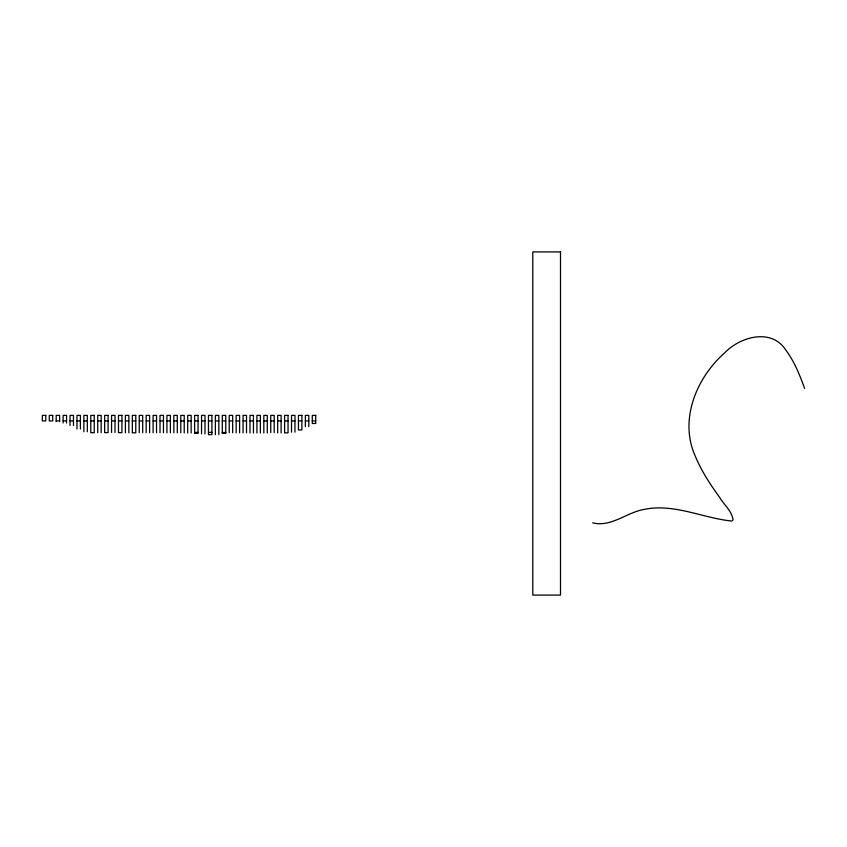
<?xml version="1.0" encoding="UTF-8"?>
<svg xmlns="http://www.w3.org/2000/svg" width="847" height="847" viewBox="0 0 847 847"><rect width="100%" height="100%" fill="white"/><g stroke="black" fill="none" stroke-linecap="round" stroke-linejoin="round"><path stroke-width="1.27" d="M56.188 420.917L59.639 420.917M63.112 420.917L66.553 420.917M70.036 420.917L73.477 420.917M76.961 420.917L80.401 420.917M83.874 420.917L87.326 420.917M90.798 420.917L94.239 420.917M97.723 420.917L101.164 420.917M104.647 420.917L108.088 420.917M111.56 420.917L115.001 420.917M118.485 420.917L121.926 420.917M125.409 420.917L128.85 420.917M132.333 420.917L135.774 420.917M139.247 420.917L142.688 420.917M146.171 420.917L149.612 420.917M153.095 420.917L156.536 420.917M160.009 420.917L163.46 420.917M166.933 420.917L170.374 420.917M173.857 420.917L177.298 420.917M180.782 420.917L184.223 420.917M187.695 420.917L191.147 420.917M194.619 420.917L198.06 420.917M201.544 420.917L204.985 420.917M208.468 420.917L211.909 420.917M215.382 420.917L218.822 420.917M222.306 420.917L225.747 420.917M229.23 420.917L232.671 420.917M236.154 420.917L239.595 420.917M243.068 420.917L246.509 420.917M249.992 420.917L253.433 420.917M256.916 420.917L260.357 420.917M263.83 420.917L267.281 420.917M270.754 420.917L274.195 420.917M277.678 420.917L281.119 420.917M284.603 420.917L288.044 420.917M291.516 420.917L294.968 420.917M298.44 420.917L301.881 420.917M305.365 420.917L308.806 420.917M312.289 420.917L315.73 420.917M194.619 432.436L198.06 432.436M208.468 432.394L211.909 432.394M222.306 432.521L225.747 432.521M194.619 432.626L198.06 432.626M222.306 433.198L225.747 433.198M592.688 522.843C611.216 527.49 626.653 512.361 644.175 509.396C674.127 503.171 702.671 518.131 731.766 521.043L733.036 519.952C732.02 511.175 724.037 504.854 719.728 497.485C710.167 484.336 701.136 470.636 695.006 455.506C679.135 419.509 696.562 377.688 724.524 352.998C740.066 336.661 771.575 327.768 785.825 350.076C794.444 361.563 799.716 375.083 804.65 388.445M308.806 426.592L308.806 415.39L305.365 415.39L305.365 426.592M294.968 432.182L294.968 415.39L291.516 415.39L291.516 432.182M281.119 432.933L281.119 415.39L277.678 415.39L277.678 432.933M274.195 432.616L274.195 415.39L270.754 415.39L270.754 432.616M267.281 432.997L267.281 415.39L263.83 415.39L263.83 432.997M260.357 433.018L260.357 415.39L256.916 415.39L256.916 433.018M253.433 432.965L253.433 415.39L249.992 415.39L249.992 432.965M246.509 432.881L246.509 415.39L243.068 415.39L243.068 432.881M239.595 432.859L239.595 415.39L236.154 415.39L236.154 432.859M232.671 432.764L232.671 415.39L229.23 415.39L229.23 432.764M225.747 433.23L225.747 415.39L222.306 415.39L222.306 433.23M218.822 434.691L218.822 415.39L215.382 415.39L215.382 434.691M204.985 433.886L204.985 415.39L201.544 415.39L201.544 433.886M191.147 433.018L191.147 415.39L187.695 415.39L187.695 433.018M184.223 432.817L184.223 415.39L180.782 415.39L180.782 432.817M177.298 432.785L177.298 415.39L173.857 415.39L173.857 432.785M170.374 432.785L170.374 415.39L166.933 415.39L166.933 432.785M163.46 432.785L163.46 415.39L160.009 415.39L160.009 432.785M156.536 432.732L156.536 415.39L153.095 415.39L153.095 432.732M149.612 432.69L149.612 415.39L146.171 415.39L146.171 432.69M142.688 432.711L142.688 415.39L139.247 415.39L139.247 432.711M128.85 432.806L128.85 415.39L125.409 415.39L125.409 432.806M115.001 432.468L115.001 415.39L111.56 415.39L111.56 432.468M101.164 432.711L101.164 415.39L97.723 415.39L97.723 432.711M87.326 431.779L87.326 415.39L83.874 415.39L83.874 431.779M80.401 428.995L80.401 415.39L76.961 415.39L76.961 428.995M73.477 425.49L73.477 415.39L70.036 415.39L70.036 425.49M66.553 422.96L66.553 415.39L63.112 415.39L63.112 422.96M59.639 421.637L59.639 415.39L56.188 415.39L56.188 421.637M560.502 251.919L532.784 251.919L532.784 595.081L560.502 595.081L560.502 251.919M45.791 415.39L42.35 415.39L42.35 420.917L45.791 420.917L45.791 415.39M52.715 415.39L49.274 415.39L49.274 420.917L52.715 420.917L52.715 415.39M94.239 415.39L90.798 415.39L90.798 432.679L94.239 432.679L94.239 415.39M108.088 415.39L104.647 415.39L104.647 432.605L108.088 432.605L108.088 415.39M121.926 415.39L118.485 415.39L118.485 432.637L121.926 432.637L121.926 415.39M135.774 415.39L132.333 415.39L132.333 432.796L135.774 432.796L135.774 415.39M198.06 415.39L194.619 415.39L194.619 433.304L198.06 433.262L198.06 415.39M211.909 415.39L208.468 415.39L208.468 434.659L211.909 434.627L211.909 415.39M288.044 415.39L284.603 415.39L284.603 432.87L288.044 432.87L288.044 415.39M301.881 415.39L298.44 415.39L298.44 429.99L301.881 429.958L301.881 415.39M315.73 415.39L312.289 415.39L312.289 423.5L315.73 423.468L315.73 415.39"/></g></svg>
